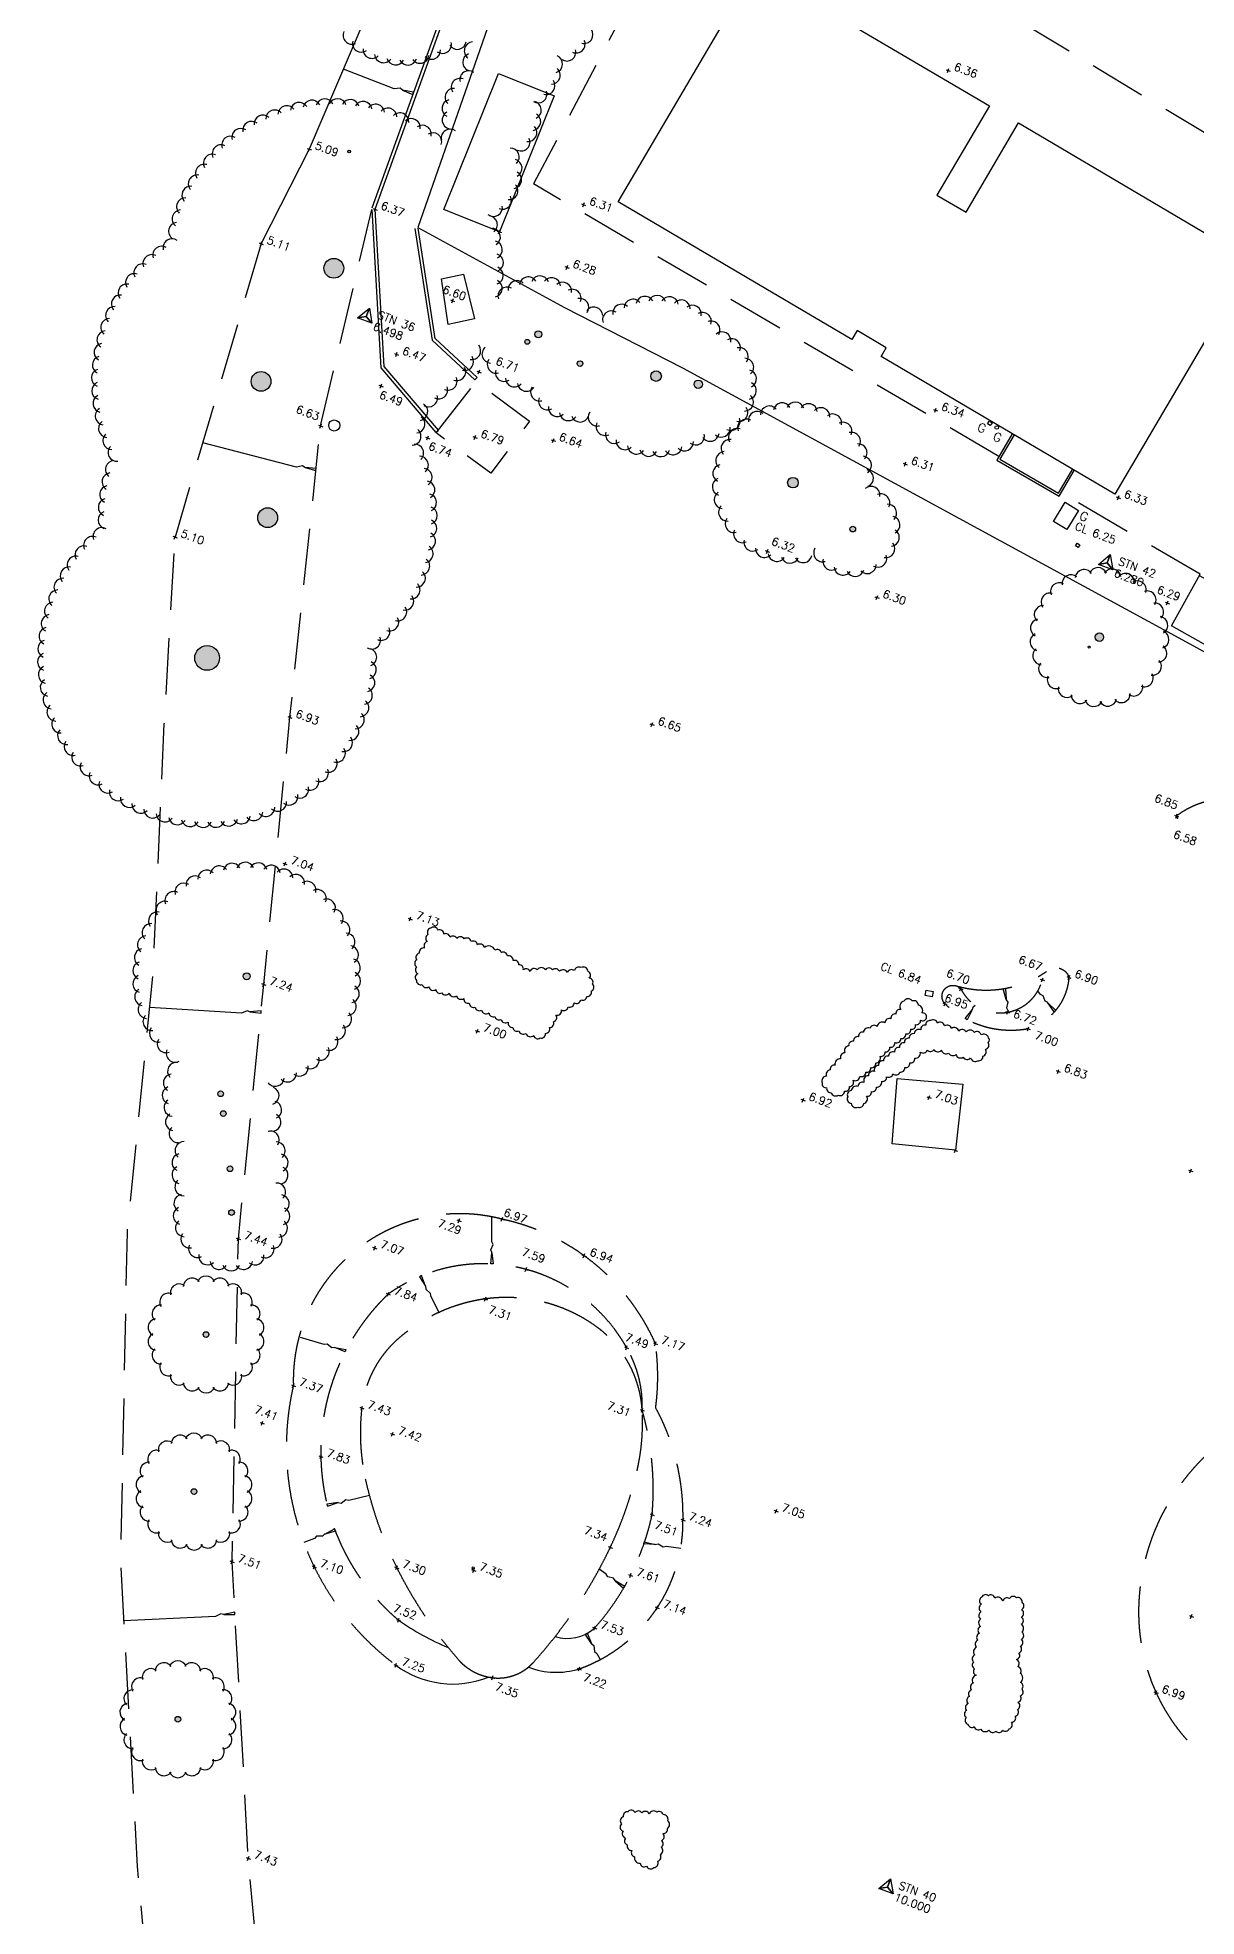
# Model space of a CAD drawing. Header units: millimetres. Extents: x 521005098 to 522149999836, y 174611071 to 175300000107.
# Drawn here: x 521101051 to 521153190, y 174838614 to 174923149 of the extents above; entities that cross this region are included whole.
import ezdxf
from ezdxf.enums import TextEntityAlignment as Align

# ---------------------------------------------------------------- set-up
doc = ezdxf.new("R2010")
doc.units = ezdxf.units.MM
doc.header["$LTSCALE"] = 200
doc.linetypes.add('survey-A$0$DASHED', pattern=[19.05, 12.7, -6.35])
for name, color, linetype in [('0-35TEXT', 3, 'Continuous'), ('survey-A$0$BOUNDARY', 8, 'Continuous'), ('survey-A$0$BUILDING', 8, 'Continuous'), ('survey-A$0$CONTROL', 8, 'Continuous'), ('survey-A$0$DETAIL', 8, 'Continuous'), ('survey-A$0$LEVEL', 8, 'Continuous'), ('survey-A$0$ROAD', 8, 'Continuous'), ('survey-A$0$SERVICE', 8, 'Continuous'), ('survey-A$0$TEXT_SERVICE', 8, 'Continuous'), ('survey-A$0$VEGETATION', 8, 'Continuous')]:
    doc.layers.add(name, color=color, linetype=linetype)
doc.styles.add('survey-A$0$ROMANS', font='Romans.shx')

# ---------------------------------------------------------------- blocks, each defined once
blk = doc.blocks.new('survey-A')
at = {"layer": 'survey-A$0$VEGETATION', "linetype": 'Continuous'}
h = blk.add_hatch(color=256, dxfattribs=at)
edge = h.paths.add_edge_path()
edge.add_arc((521115073, 174918020), 63.7, -20.42304, 339.57696)
edge = h.paths.add_edge_path()
edge.add_arc((521111402, 174901547), 446, -20.42304, 339.57696)
edge = h.paths.add_edge_path()
edge.add_arc((521114381, 174912769), 446, -20.42304, 339.57696)
edge = h.paths.add_edge_path()
edge.add_arc((521111107, 174907680), 446, -20.42304, 339.57696)
edge = h.paths.add_edge_path()
edge.add_arc((521130778, 174907548), 191, -20.42304, 339.57696)
edge = h.paths.add_edge_path()
edge.add_arc((521128879, 174907918), 239, -20.42304, 339.57696)
edge = h.paths.add_edge_path()
edge.add_arc((521125457, 174908480), 127, -20.42304, 339.57696)
edge = h.paths.add_edge_path()
edge.add_arc((521123084, 174909461), 111, -20.42304, 339.57696)
edge = h.paths.add_edge_path()
edge.add_arc((521123579, 174909799), 159, -20.42304, 339.57696)
edge = h.paths.add_edge_path()
edge.add_arc((521135036, 174903123), 239, -20.42304, 339.57696)
edge = h.paths.add_edge_path()
edge.add_arc((521137730, 174901035), 127, -20.42304, 339.57696)
edge = h.paths.add_edge_path()
edge.add_arc((521108679, 174895237), 557, -20.42304, 339.57696)
edge = h.paths.add_edge_path()
edge.add_arc((521110458, 174880915), 159, -20.42304, 339.57696)
edge = h.paths.add_edge_path()
edge.add_arc((521109286, 174875629), 127, -20.42304, 339.57696)
edge = h.paths.add_edge_path()
edge.add_arc((521109407, 174874737), 127, -20.42304, 339.57696)
edge = h.paths.add_edge_path()
edge.add_arc((521109710, 174872254), 127, -20.42304, 339.57696)
h = blk.add_hatch(color=256, dxfattribs=at)
edge = h.paths.add_edge_path()
edge.add_arc((521148825, 174896172), 191, -20.42304, 339.57696)
edge = h.paths.add_edge_path()
edge.add_arc((521148366, 174895726), 47.7, -20.42304, 339.57696)
edge = h.paths.add_edge_path()
edge.add_arc((521161759, 174902389), 79.6, -20.42304, 339.57696)
h = blk.add_hatch(color=256, dxfattribs=at)
edge = h.paths.add_edge_path()
edge.add_arc((521107363, 174847486), 127, -20.42304, 339.57696)
edge = h.paths.add_edge_path()
edge.add_arc((521108090, 174857729), 127, -20.42304, 339.57696)
edge = h.paths.add_edge_path()
edge.add_arc((521108630, 174864796), 127, -20.42304, 339.57696)
edge = h.paths.add_edge_path()
edge.add_arc((521109777, 174870285), 127, -20.42304, 339.57696)
edge = h.paths.add_edge_path()
edge.add_arc((521109223, 174827815), 318, -20.42304, 339.57696)
edge = h.paths.add_edge_path()
edge.add_arc((521110888, 174822578), 191, -20.42304, 339.57696)
edge = h.paths.add_edge_path()
edge.add_arc((521110554, 174814086), 318, -20.42304, 339.57696)
edge = h.paths.add_edge_path()
edge.add_arc((521114087, 174812773), 95.5, -20.42304, 339.57696)
edge = h.paths.add_edge_path()
edge.add_arc((521119943, 174801193), 127, -20.42304, 339.57696)
edge = h.paths.add_edge_path()
edge.add_arc((521186786, 174843920), 796, -20.42304, 339.57696)
edge = h.paths.add_edge_path()
edge.add_arc((521185968, 174837206), 398, -20.42304, 339.57696)
edge = h.paths.add_edge_path()
edge.add_arc((521183925, 174834006), 159, -20.42304, 339.57696)
edge = h.paths.add_edge_path()
edge.add_arc((521187380, 174829847), 446, -20.42304, 339.57696)
edge = h.paths.add_edge_path()
edge.add_arc((521184012, 174816915), 477, -20.42304, 339.57696)
edge = h.paths.add_edge_path()
edge.add_arc((521177489, 174812700), 111, -20.42304, 339.57696)
edge = h.paths.add_edge_path()
edge.add_arc((521182544, 174812830), 477, -20.42304, 339.57696)
edge = h.paths.add_edge_path()
edge.add_arc((521181857, 174810037), 47.7, -20.42304, 339.57696)
edge = h.paths.add_edge_path()
edge.add_arc((521181488, 174809441), 47.7, -20.42304, 339.57696)
edge = h.paths.add_edge_path()
edge.add_arc((521181847, 174806581), 79.6, -20.42304, 339.57696)
edge = h.paths.add_edge_path()
edge.add_arc((521175029, 174799872), 102, -20.42304, 339.57696)
edge = h.paths.add_edge_path()
edge.add_arc((521178985, 174790893), 191, -20.42304, 339.57696)
edge = h.paths.add_edge_path()
edge.add_arc((521175278, 174790783), 95.5, -20.42304, 339.57696)
edge = h.paths.add_edge_path()
edge.add_arc((521173218, 174781206), 127, -20.42304, 339.57696)
at = {"layer": 'survey-A$0$BOUNDARY', "linetype": 'Continuous', "flags": 128}
blk.add_lwpolyline([(521124156, 174933472), (521124956, 174933755), (521121730, 174924848), (521118154, 174914605), (521124759, 174911007), (521130060, 174908288), (521152886, 174895868), (521160446, 174891701), (521175713, 174883706), (521185686, 174878410), (521201037, 174870253), (521195387, 174855904), (521185248, 174829239), (521181510, 174819440), (521179455, 174813011), (521176918, 174779064), (521175353, 174768777), (521174667, 174765727), (521173143, 174759690), (521166026, 174753420), (521158802, 174747876), (521150155, 174745379), (521149872, 174750371)], dxfattribs=at)
at = {"layer": 'survey-A$0$BUILDING', "linetype": 'Continuous', "flags": 128}
for points in [[(521137921, 174909966), (521137687, 174909567), (521127174, 174915754), (521133355, 174926267), (521143875, 174920073), (521141511, 174916057), (521142828, 174915291), (521145192, 174919307), (521155702, 174913107), (521149516, 174902599), (521139002, 174908796), (521139235, 174909193)], [(521121827, 174914406), (521119322, 174915415), (521121787, 174921537), (521124291, 174920529)]]:
    blk.add_lwpolyline(points, close=True, dxfattribs=at)
for points in [[(521144896, 174905322), (521144210, 174904140), (521147018, 174902509), (521147694, 174903673)], [(521144983, 174905272), (521144347, 174904176), (521146982, 174902646), (521147607, 174903723)], [(521153348, 174898934), (521156565, 174897130), (521155299, 174894874), (521152073, 174896683), (521153361, 174899000)]]:
    blk.add_lwpolyline(points, dxfattribs=at)
at = {"layer": 'survey-A$0$CONTROL', "linetype": 'Continuous', "flags": 128}
for points in [[(521115840, 174910602), (521115979, 174910977), (521116095, 174910293), (521115840, 174910602), (521115445, 174910535), (521115979, 174910977), (521115840, 174910602), (521116095, 174910293), (521115445, 174910535), (521115840, 174910602)], [(521149173, 174899509), (521149313, 174899884), (521149428, 174899201), (521149173, 174899509), (521148779, 174899442), (521149313, 174899884), (521149173, 174899509), (521149428, 174899201), (521148779, 174899442), (521149173, 174899509)], [(521139288, 174839933), (521139428, 174840308), (521139543, 174839625), (521139288, 174839933), (521138894, 174839867), (521139428, 174840308), (521139288, 174839933), (521139543, 174839625), (521138894, 174839867), (521139288, 174839933)]]:
    blk.add_lwpolyline(points, dxfattribs=at)
at = {"layer": 'survey-A$0$DETAIL', "linetype": 'Continuous', "flags": 128}
blk.add_lwpolyline([(521120688, 174935526), (521113276, 174918128), (521111112, 174913877)], dxfattribs=at)
at = {"layer": 'survey-A$0$DETAIL', "flags": 128}
for points in [[(521117475, 174920785), (521117468, 174920788), (521117365, 174920872), (521117100, 174920848), (521114808, 174921723)], [(521113084, 174903805), (521113076, 174903807), (521112964, 174903878), (521112704, 174903825), (521108481, 174904911)], [(521110606, 174879307), (521110598, 174879307), (521110475, 174879356), (521110229, 174879255), (521106107, 174879515)], [(521143106, 174879404), (521143110, 174879411), (521143138, 174879541), (521143238, 174879609)], [(521144627, 174879868), (521144628, 174879860), (521144698, 174879747), (521144638, 174879488), (521144708, 174879375), (521144719, 174879301)], [(521146507, 174879721), (521146502, 174879727), (521146384, 174879788), (521146299, 174880039), (521146181, 174880100), (521146051, 174880252)], [(521142252, 174873118), (521142440, 174873048)], [(521142311, 174872989), (521142381, 174873176)], [(521121495, 174868473), (521121495, 174868481), (521121445, 174868604), (521121545, 174868850), (521121495, 174868973), (521121493, 174870090)], [(521118503, 174866976), (521118507, 174866969), (521118519, 174866837), (521118720, 174866663), (521118732, 174866531), (521119122, 174865770)], [(521114429, 174864211), (521114421, 174864213), (521114289, 174864200), (521114081, 174864365), (521113949, 174864351), (521112877, 174864666)], [(521114568, 174857234), (521114576, 174857236), (521114707, 174857215), (521114924, 174857369), (521115055, 174857348), (521115990, 174857567)], [(521113968, 174855812), (521113960, 174855809), (521113865, 174855717), (521113600, 174855718), (521113504, 174855625), (521113028, 174855433)], [(521128834, 174855352), (521128842, 174855351), (521128971, 174855383), (521129199, 174855248), (521129328, 174855280), (521129988, 174855184)], [(521127040, 174853718), (521127034, 174853722), (521126963, 174853835), (521126705, 174853898), (521126635, 174854011), (521126314, 174854243)], [(521109429, 174852196), (521109421, 174852195), (521109293, 174852231), (521109060, 174852103), (521104934, 174851908)], [(521125973, 174850891), (521125977, 174850884), (521126080, 174850799), (521126108, 174850535), (521126211, 174850451), (521126363, 174850167)]]:
    blk.add_lwpolyline(points, dxfattribs=at)
for points in [[(521117475, 174920785), (521117939, 174920592), (521117968, 174920687)], [(521113084, 174903805), (521113566, 174903665), (521113585, 174903763)], [(521144627, 174879868), (521144497, 174880354), (521144596, 174880370)], [(521146507, 174879721), (521146871, 174879374), (521146795, 174879309)], [(521110606, 174879307), (521111106, 174879259), (521111106, 174879359)], [(521143106, 174879404), (521142868, 174878962), (521142785, 174879017)], [(521121495, 174868473), (521121546, 174867973), (521121446, 174867973)], [(521118503, 174866976), (521118320, 174867444), (521118231, 174867398)], [(521114429, 174864211), (521114922, 174864118), (521114894, 174864022)], [(521114568, 174857234), (521114070, 174857169), (521114093, 174857071)], [(521113968, 174855812), (521114413, 174856046), (521114450, 174855953)], [(521128834, 174855352), (521128332, 174855375), (521128346, 174855474)], [(521127040, 174853718), (521127416, 174853384), (521127474, 174853465)], [(521109429, 174852196), (521109931, 174852205), (521109920, 174852304)], [(521125973, 174850891), (521125692, 174851307), (521125780, 174851355)]]:
    blk.add_lwpolyline(points, close=True, dxfattribs=at)
at = {"layer": 'survey-A$0$DETAIL', "linetype": 'survey-A$0$DASHED', "flags": 128}
for points in [[(521113786, 174905676), (521116088, 174915417)], [(521111112, 174913877), (521107237, 174900674)], [(521118989, 174905358), (521120783, 174907676), (521123185, 174905884), (521121440, 174903549), (521118989, 174905358)], [(521142117, 174771084), (521136988, 174774877), (521128833, 174785221), (521124596, 174791249), (521121075, 174799541), (521117031, 174808638), (521112390, 174817455), (521111652, 174829089), (521110535, 174841229), (521109801, 174854572), (521110086, 174869102), (521111224, 174880550), (521112404, 174892565), (521113786, 174905676)], [(521147084, 174758324), (521133476, 174771256), (521124822, 174782233), (521120201, 174788807), (521116489, 174797549), (521112530, 174806456), (521107468, 174816072), (521106666, 174828701), (521105547, 174840863), (521104798, 174854483), (521105090, 174869399), (521106248, 174881041), (521106753, 174892273), (521107237, 174900674)]]:
    blk.add_lwpolyline(points, dxfattribs=at)
at = {"layer": 'survey-A$0$DETAIL', "linetype": 'Continuous', "flags": 128}
for points in [[(521120707, 174910493), (521119521, 174910245), (521119218, 174912290), (521120221, 174912506)], [(521139504, 174873376), (521139727, 174876317), (521142680, 174876065), (521142346, 174873083)]]:
    blk.add_lwpolyline(points, close=True, dxfattribs=at)
at = {"layer": 'survey-A$0$DETAIL', "linetype": 'survey-A$0$DASHED', "flags": 128}
blk.add_lwpolyline([(521157216, 174885432, 0.803197), (521158388, 174885169, 0.612707), (521152291, 174888126, 0.350845), (521153297, 174887457)], format="xyb", dxfattribs=at)
for points in [[(521145621, 174878547, -0.242627), (521141870, 174879682, -0.977854), (521142586, 174880360, 0.697911), (521146254, 174880754, -0.807252), (521147453, 174880867, -0.307002)], [(521151373, 174848686, 0.107308), (521153500, 174845828, 0.129343), (521156162, 174844509, 0.160206), (521160164, 174844971, 0.154748), (521163239, 174847777, 0.065373), (521164547, 174850927, 0.06232), (521165040, 174854469, 0.057316), (521164696, 174857883, 0.089602), (521163849, 174859919, 0.180774), (521161962, 174861326, 0.106825), (521158071, 174861599, 0.125807), (521154531, 174860132, 0.110884), (521151718, 174856836, 0.111291), (521150596, 174852686, 0.117601)]]:
    blk.add_lwpolyline(points, format="xyb", close=True, dxfattribs=at)
at = {"layer": 'survey-A$0$DETAIL', "linetype": 'survey-A$0$DASHED'}
blk.add_lwpolyline([(521126819, 174855222, -0.072803), (521123357, 174850043, -0.243535), (521121520, 174849355, -0.18597), (521119980, 174850171, -0.063137), (521117209, 174854309, -0.062121), (521115796, 174858309, -0.083129), (521115638, 174861485, -0.184731), (521117261, 174864592, -0.147804), (521121195, 174866398, -0.190758), (521126145, 174865186, -0.227279), (521128252, 174861391, -0.072156), (521128022, 174858666, -0.053965)], format="xyb", close=True, dxfattribs=at)
at = {"layer": 'survey-A$0$DETAIL', "linetype": 'Continuous'}
for centre, radius in [((521114399, 174905697), 250), ((521120647, 174854294), 50)]:
    blk.add_circle(centre, radius, dxfattribs=at)
at = {"layer": 'survey-A$0$DETAIL', "linetype": 'survey-A$0$DASHED'}
for centre, radius, start, end in [((521143728, 174885115), 4823, 253.75434, 304.19975), ((521120049, 174862739), 7492, 75.32491, 181.84176), ((521119896, 174860403), 9800, 23.98877, 77.91771), ((521121107, 174860592), 7389, 29.29824, 125.41809), ((521123684, 174859489), 9890, 133.91134, 229.72356), ((521123098, 174861602), 5159, 357.6519, 30.3349), ((521118273, 174862907), 10680, 352.43865, 7.96692), ((521124491, 174859738), 12245, 166.97567, 233.29409), ((521115729, 174857827), 13021, 355.00717, 15.88437), ((521119880, 174856642), 10211, 358.94723, 28.42106), ((521117719, 174859050), 11231, 318.36586, 347.88879), ((521123056, 174856374), 7033, 289.64113, 0.65172)]:
    blk.add_arc(centre, radius, start, end, dxfattribs=at)
at = {"layer": 'survey-A$0$DETAIL', "linetype": 'Continuous'}
for centre, radius, start, end in [((521124098, 174861643), 11850, 234.93538, 247.30941), ((521124875, 174852996), 1874, 253.15797, 311.33106), ((521119736, 174853358), 4288, 233.27626, 292.00292), ((521124394, 174853099), 3502, 248.93347, 287.03202)]:
    blk.add_arc(centre, radius, start, end, dxfattribs=at)
at = {"layer": 'survey-A$0$LEVEL', "flags": 128}
for points in [[(521141929, 174921705), (521142116, 174921636)], [(521141987, 174921577), (521142057, 174921764)], [(521113183, 174918163), (521113370, 174918093)], [(521113242, 174918034), (521113311, 174918222)], [(521116144, 174915460), (521116331, 174915390)], [(521116203, 174915332), (521116272, 174915519)], [(521125522, 174915669), (521125709, 174915600)], [(521125581, 174915541), (521125651, 174915728)], [(521121733, 174914441), (521121921, 174914372)], [(521121792, 174914313), (521121862, 174914500)], [(521111018, 174913912), (521111206, 174913843)], [(521111077, 174913784), (521111147, 174913971)], [(521124774, 174912843), (521124962, 174912773)], [(521124833, 174912715), (521124903, 174912902)], [(521119629, 174911345), (521119816, 174911276)], [(521119687, 174911217), (521119757, 174911404)], [(521117108, 174908930), (521117295, 174908860)], [(521117167, 174908801), (521117236, 174908989)], [(521120879, 174908013), (521120949, 174908200)], [(521116412, 174907508), (521116599, 174907438)], [(521116470, 174907379), (521116540, 174907567)], [(521120820, 174908142), (521121008, 174908072)], [(521141417, 174906293), (521141487, 174906480)], [(521113693, 174905711), (521113880, 174905641)], [(521113751, 174905582), (521113821, 174905769)], [(521141358, 174906421), (521141546, 174906351)], [(521118505, 174905172), (521118693, 174905102)], [(521118564, 174905044), (521118634, 174905231)], [(521120636, 174905201), (521120823, 174905131)], [(521120694, 174905072), (521120764, 174905260)], [(521124161, 174905057), (521124348, 174904988)], [(521124220, 174904929), (521124289, 174905116)], [(521139995, 174903996), (521140182, 174903926)], [(521140054, 174903867), (521140123, 174904055)], [(521149580, 174902485), (521149767, 174902415)], [(521149638, 174902357), (521149708, 174902544)], [(521107143, 174900709), (521107331, 174900639)], [(521107202, 174900581), (521107272, 174900768)], [(521133793, 174900070), (521133981, 174900000)], [(521133852, 174899941), (521133922, 174900129)], [(521138780, 174897866), (521138850, 174898053)], [(521138721, 174897994), (521138909, 174897924)], [(521151785, 174897749), (521151972, 174897679)], [(521151844, 174897620), (521151914, 174897807)], [(521112310, 174892599), (521112497, 174892530)], [(521112369, 174892471), (521112439, 174892658)], [(521128605, 174892275), (521128793, 174892205)], [(521128664, 174892146), (521128734, 174892334)], [(521152198, 174888161), (521152385, 174888092)], [(521152256, 174888033), (521152326, 174888220)], [(521112085, 174886008), (521112272, 174885938)], [(521112144, 174885879), (521112214, 174886067)], [(521117721, 174883530), (521117909, 174883461)], [(521117780, 174883402), (521117850, 174883589)], [(521111130, 174880585), (521111318, 174880515)], [(521111189, 174880456), (521111259, 174880643)], [(521142492, 174880395), (521142680, 174880325)], [(521142551, 174880266), (521142621, 174880454)], [(521146160, 174880789), (521146347, 174880719)], [(521146219, 174880660), (521146289, 174880847)], [(521147359, 174880902), (521147546, 174880832)], [(521147418, 174880773), (521147488, 174880961)], [(521141777, 174879717), (521141964, 174879647)], [(521141836, 174879588), (521141905, 174879776)], [(521144600, 174879331), (521144787, 174879262)], [(521144659, 174879203), (521144729, 174879390)], [(521145527, 174878582), (521145715, 174878513)], [(521145586, 174878454), (521145656, 174878641)], [(521120740, 174878478), (521120927, 174878408)], [(521120799, 174878350), (521120868, 174878537)], [(521146877, 174876668), (521147064, 174876599)], [(521146936, 174876540), (521147005, 174876727)], [(521135393, 174875378), (521135581, 174875308)], [(521135452, 174875250), (521135522, 174875437)], [(521141062, 174875493), (521141249, 174875423)], [(521141121, 174875364), (521141191, 174875552)], [(521152834, 174872196), (521153021, 174872127)], [(521152892, 174872068), (521152962, 174872255)], [(521119920, 174869950), (521120107, 174869880)], [(521119979, 174869822), (521120049, 174870009)], [(521121853, 174870021), (521122041, 174869951)], [(521121912, 174869892), (521121982, 174870080)], [(521109992, 174869137), (521110179, 174869067)], [(521110051, 174869008), (521110120, 174869195)], [(521116125, 174868725), (521116312, 174868655)], [(521116184, 174868596), (521116253, 174868784)], [(521125603, 174868251), (521125672, 174868439)], [(521122935, 174867762), (521123122, 174867692)], [(521122994, 174867633), (521123063, 174867820)], [(521125544, 174868380), (521125731, 174868310)], [(521116731, 174866649), (521116919, 174866579)], [(521116790, 174866520), (521116860, 174866707)], [(521121101, 174866433), (521121288, 174866363)], [(521121160, 174866304), (521121229, 174866491)], [(521127457, 174864243), (521127644, 174864173)], [(521127515, 174864114), (521127585, 174864302)], [(521128756, 174864422), (521128943, 174864352)], [(521128815, 174864294), (521128884, 174864481)], [(521112468, 174862533), (521112655, 174862463)], [(521112526, 174862404), (521112596, 174862592)], [(521111062, 174860841), (521111250, 174860772)], [(521111121, 174860713), (521111191, 174860900)], [(521115544, 174861520), (521115732, 174861450)], [(521115603, 174861392), (521115673, 174861579)], [(521128159, 174861426), (521128346, 174861356)], [(521128217, 174861297), (521128287, 174861485)], [(521116923, 174860348), (521117111, 174860279)], [(521116982, 174860220), (521117052, 174860407)], [(521113702, 174859341), (521113890, 174859271)], [(521113761, 174859213), (521113831, 174859400)], [(521128606, 174856729), (521128794, 174856659)], [(521128665, 174856600), (521128735, 174856788)], [(521134179, 174856886), (521134367, 174856816)], [(521134238, 174856757), (521134308, 174856944)], [(521129995, 174856489), (521130182, 174856419)], [(521130054, 174856361), (521130124, 174856548)], [(521126726, 174855257), (521126913, 174855188)], [(521126785, 174855129), (521126854, 174855316)], [(521109707, 174854607), (521109895, 174854537)], [(521109766, 174854478), (521109836, 174854666)], [(521113403, 174854384), (521113590, 174854314)], [(521113461, 174854255), (521113531, 174854443)], [(521117116, 174854344), (521117303, 174854275)], [(521117175, 174854216), (521117244, 174854403)], [(521120579, 174854222), (521120766, 174854152)], [(521120638, 174854093), (521120707, 174854281)], [(521127636, 174853994), (521127823, 174853924)], [(521127695, 174853865), (521127765, 174854053)], [(521128837, 174852542), (521129024, 174852472)], [(521128896, 174852413), (521128965, 174852601)], [(521117197, 174851979), (521117384, 174851909)], [(521117256, 174851850), (521117325, 174852037)], [(521126019, 174851624), (521126207, 174851554)], [(521126078, 174851495), (521126148, 174851683)], [(521152871, 174852150), (521153058, 174852080)], [(521152929, 174852021), (521152999, 174852208)], [(521117079, 174849956), (521117266, 174849887)], [(521117137, 174849828), (521117207, 174850015)], [(521125385, 174849657), (521125455, 174849844)], [(521121426, 174849390), (521121613, 174849320)], [(521121485, 174849261), (521121555, 174849449)], [(521125326, 174849785), (521125514, 174849715)], [(521151279, 174848721), (521151467, 174848652)], [(521151338, 174848593), (521151408, 174848780)], [(521110441, 174841264), (521110628, 174841194)], [(521110500, 174841135), (521110569, 174841323)]]:
    blk.add_lwpolyline(points, dxfattribs=at)
at = {"layer": 'survey-A$0$ROAD', "linetype": 'survey-A$0$DASHED', "flags": 128}
for points in [[(521203296, 174889710), (521193339, 174895677), (521183550, 174901416), (521173868, 174907153), (521163443, 174913237), (521153906, 174918647), (521143707, 174924793), (521133707, 174930598), (521125641, 174935267)], [(521124956, 174933755), (521126671, 174932375), (521130117, 174929399), (521123367, 174916563)], [(521144304, 174904303), (521123367, 174916563)], [(521153361, 174899000), (521147107, 174902662)]]:
    blk.add_lwpolyline(points, dxfattribs=at)
at = {"layer": 'survey-A$0$ROAD', "linetype": 'Continuous', "flags": 128}
for points in [[(521116237, 174915425), (521122702, 174933370), (521122561, 174933423), (521116096, 174915476)], [(521116088, 174915417), (521116492, 174908296), (521118971, 174905381), (521119086, 174905478), (521116639, 174908355), (521116237, 174915425)], [(521118019, 174914558), (521118803, 174909530), (521120729, 174907750), (521120831, 174907860), (521118943, 174909605), (521118167, 174914581)]]:
    blk.add_lwpolyline(points, dxfattribs=at)
at = {"layer": 'survey-A$0$SERVICE', "linetype": 'Continuous', "flags": 128}
for points in [[(521143865, 174905896), (521143994, 174905819), (521143916, 174905690), (521143788, 174905768)], [(521146764, 174901383), (521147281, 174902239), (521147880, 174901878), (521147364, 174901021)], [(521147821, 174900408), (521147949, 174900331), (521147872, 174900202), (521147743, 174900280)], [(521141303, 174879983), (521140988, 174880042), (521141035, 174880288), (521141349, 174880228)]]:
    blk.add_lwpolyline(points, close=True, dxfattribs=at)
at = {"layer": 'survey-A$0$SERVICE', "linetype": 'Continuous'}
blk.add_circle((521144206, 174905607), 80, dxfattribs=at)
at = {"layer": 'survey-A$0$VEGETATION', "linetype": 'Continuous', "flags": 128}
for points in [[(521121159, 174882211, 0.520567), (521120840, 174882330, 0.520567), (521120565, 174882482, 0.520567), (521120246, 174882601, 0.520567), (521119917, 174882607, 0.520567), (521119611, 174882672, 0.520567), (521119331, 174882809, 0.520567), (521119067, 174882990, 0.520567), (521118777, 174883098, 0.520567), (521118614, 174882795, 0.520567), (521118579, 174882477, 0.520567), (521118471, 174882187, 0.520567), (521118217, 174881951, 0.520567), (521118109, 174881660, 0.520567), (521118103, 174881332, 0.520567), (521118156, 174881031, 0.520567), (521118092, 174880725, 0.520567), (521118355, 174880544, 0.520567), (521118646, 174880436, 0.520567), (521118965, 174880317, 0.520567), (521119240, 174880165, 0.520567), (521119568, 174880158, 0.520567), (521119902, 174880034, 0.520567), (521120222, 174879915, 0.520567), (521120474, 174879705, 0.520567), (521120738, 174879524, 0.520567), (521121018, 174879387, 0.520567), (521121352, 174879263, 0.520567), (521121626, 174879111, 0.520567), (521121906, 174878974, 0.520567), (521122226, 174878855, 0.520567), (521122433, 174878612, 0.520567), (521122707, 174878460, 0.520567), (521123027, 174878341, 0.520567), (521123372, 174878246, 0.520567), (521123663, 174878138, 0.520567), (521123905, 174878345, 0.520567), (521124086, 174878608, 0.520567), (521124267, 174878872, 0.520567), (521124375, 174879162, 0.520567), (521124628, 174879398, 0.520567), (521124927, 174879535, 0.520567), (521125194, 174879717, 0.520567), (521125493, 174879853, 0.520567), (521125763, 174880001, 0.520567), (521125972, 174880253, 0.520567), (521126022, 174880565, 0.520567), (521125875, 174880835, 0.520567), (521125821, 174881136, 0.520567), (521125503, 174881304, 0.520567), (521125204, 174881168, 0.520567), (521124893, 174881085, 0.520567), (521124531, 174881137, 0.520567), (521124225, 174881202, 0.520567), (521123896, 174881208, 0.520567), (521123533, 174881211, 0.520567), (521123207, 174881134, 0.520567), (521122900, 174881199, 0.520567), (521122707, 174881436, 0.520567), (521122444, 174881617, 0.520567), (521122191, 174881827, 0.520567), (521121917, 174881979, 0.520567), (521121626, 174882087, 0.520567), (521121159, 174882211)], [(521141047, 174879046, 0.520567), (521140841, 174879267, 0.520567), (521140682, 174879615, 0.520567), (521140406, 174879804, 0.520567), (521140029, 174879800, 0.520567), (521139887, 174879420, 0.520567), (521139666, 174879214, 0.520567), (521139445, 174879007, 0.520567), (521139173, 174878820, 0.520567), (521138825, 174878661, 0.520567), (521138505, 174878578, 0.520567), (521138208, 174878400, 0.520567), (521137987, 174878194, 0.520567), (521137765, 174877988, 0.520567), (521137544, 174877781, 0.520567), (521137371, 174877471, 0.520567), (521137182, 174877195, 0.520567), (521136932, 174876913, 0.520567), (521136711, 174876706, 0.520567), (521136547, 174876421, 0.520567), (521136348, 174876120, 0.520567), (521136555, 174875899, 0.520567), (521136761, 174875678, 0.520567), (521137065, 174875564, 0.520567), (521137363, 174875742, 0.520567), (521137584, 174875948, 0.520567), (521137748, 174876234, 0.520567), (521138045, 174876412, 0.520567), (521138317, 174876599, 0.520567), (521138538, 174876805, 0.520567), (521138759, 174877012, 0.520567), (521138958, 174877313, 0.520567), (521139179, 174877519, 0.520567), (521139400, 174877725, 0.520567), (521139622, 174877931, 0.520567), (521139894, 174878119, 0.520567), (521140115, 174878325, 0.520567), (521140336, 174878531, 0.520567), (521140557, 174878738, 0.520567), (521140778, 174878944, 0.520567), (521141047, 174879046)], [(521143834, 174878152, 0.520567), (521143504, 174878275, 0.520567), (521143200, 174878389, 0.520567), (521142832, 174878410, 0.520567), (521142499, 174878447, 0.520567), (521142170, 174878570, 0.520567), (521141865, 174878683, 0.520567), (521141536, 174878806, 0.520567), (521141231, 174878919, 0.520567), (521141010, 174878713, 0.520567), (521140789, 174878507, 0.520567), (521140492, 174878329, 0.520567), (521140270, 174878123, 0.520567), (521140049, 174877917, 0.520567), (521139828, 174877710, 0.520567), (521139607, 174877504, 0.520567), (521139335, 174877317, 0.520567), (521139114, 174877110, 0.520567), (521138893, 174876904, 0.520567), (521138703, 174876628, 0.520567), (521138431, 174876441, 0.520567), (521138233, 174876140, 0.520567), (521137961, 174875952, 0.520567), (521137663, 174875775, 0.520567), (521137499, 174875489, 0.520567), (521137652, 174875201, 0.520567), (521137963, 174875028, 0.520567), (521138225, 174875190, 0.520567), (521138348, 174875520, 0.520567), (521138569, 174875726, 0.520567), (521138791, 174875932, 0.520567), (521139031, 174876189, 0.520567), (521139252, 174876395, 0.520567), (521139530, 174876522, 0.520567), (521139850, 174876605, 0.520567), (521140071, 174876812, 0.520567), (521140292, 174877018, 0.520567), (521140513, 174877224, 0.520567), (521140763, 174877506, 0.520567), (521141083, 174877589, 0.520567), (521141383, 174877622, 0.520567), (521141716, 174877584, 0.520567), (521142046, 174877462, 0.520567), (521142369, 174877399, 0.520567), (521142699, 174877276, 0.520567), (521143031, 174877239, 0.520567), (521143361, 174877116, 0.520567), (521143582, 174877323, 0.520567), (521143696, 174877627, 0.520567), (521143818, 174877956, 0.520567), (521143834, 174878152)], [(521143535, 174852977, 0.520567), (521143504, 174852654, 0.520567), (521143493, 174852324, 0.520567), (521143481, 174851994, 0.520567), (521143470, 174851664, 0.520567), (521143419, 174851349, 0.520567), (521143349, 174851040, 0.520567), (521143299, 174850725, 0.520567), (521143214, 174850378, 0.520567), (521143164, 174850062, 0.520567), (521143206, 174849757, 0.520567), (521143275, 174849464, 0.520567), (521143144, 174849112, 0.520567), (521143074, 174848804, 0.520567), (521142964, 174848510, 0.520567), (521142914, 174848195, 0.520567), (521142844, 174847886, 0.520567), (521142832, 174847557, 0.520567), (521142902, 174847263, 0.520567), (521143195, 174847154, 0.520567), (521143489, 174847045, 0.520567), (521143851, 174846999, 0.520567), (521144167, 174846948, 0.520567), (521144472, 174846991, 0.520567), (521144765, 174847060, 0.520567), (521144875, 174847353, 0.520567), (521145043, 174847625, 0.520567), (521145152, 174847918, 0.520567), (521145163, 174848248, 0.520567), (521145273, 174848542, 0.520567), (521145343, 174848850, 0.520567), (521145274, 174849143, 0.520567), (521145268, 174849546, 0.520567), (521145159, 174849854, 0.520567), (521145097, 174850167, 0.520567), (521145207, 174850460, 0.520567), (521145277, 174850768, 0.520567), (521145327, 174851084, 0.520567), (521145339, 174851414, 0.520567), (521145311, 174851758, 0.520567), (521145322, 174852088, 0.520567), (521145334, 174852418, 0.520567), (521145345, 174852748, 0.520567), (521145088, 174852955, 0.520567), (521144782, 174852913, 0.520567), (521144475, 174852805, 0.520567), (521144122, 174852936, 0.520567), (521143828, 174853046, 0.520567), (521143535, 174852977)], [(521129202, 174843194, 0.520567), (521128906, 174843305, 0.520567), (521128572, 174843230, 0.520567), (521128237, 174843278, 0.520567), (521127933, 174843284, 0.520567), (521127612, 174843327, 0.520567), (521127404, 174843098, 0.520567), (521127316, 174842779, 0.520567), (521127391, 174842445, 0.520567), (521127507, 174842141, 0.520567), (521127579, 174841839, 0.520567), (521127788, 174841577, 0.520567), (521127914, 174841300, 0.520567), (521128159, 174841010, 0.520567), (521128445, 174840873, 0.520567), (521128774, 174840812, 0.520567), (521128957, 174841096, 0.520567), (521129067, 174841392, 0.520567), (521129115, 174841726, 0.520567), (521129121, 174842030, 0.520567), (521129191, 174842341, 0.520567), (521129385, 174842575, 0.520567), (521129406, 174842919, 0.520567), (521129202, 174843194)]]:
    blk.add_lwpolyline(points, format="xyb", close=True, dxfattribs=at)
at = {"layer": 'survey-A$0$VEGETATION', "linetype": 'Continuous'}
for centre, radius in [((521115073, 174918020), 63.7), ((521114381, 174912769), 446), ((521123579, 174909799), 159), ((521123084, 174909461), 111), ((521125457, 174908480), 127), ((521128879, 174907918), 239), ((521111107, 174907680), 446), ((521130778, 174907548), 191), ((521135036, 174903123), 239), ((521111402, 174901547), 446), ((521137730, 174901035), 127), ((521148825, 174896172), 191), ((521108679, 174895237), 557), ((521148366, 174895726), 47.7), ((521110458, 174880915), 159), ((521109286, 174875629), 127), ((521109407, 174874737), 127), ((521109710, 174872254), 127), ((521109777, 174870285), 127), ((521108630, 174864796), 127), ((521108090, 174857729), 127), ((521107363, 174847486), 127)]:
    blk.add_circle(centre, radius, dxfattribs=at)
for centre, start, end in [((521115196, 174923249), 155.26532, 294.53705), ((521125639, 174923282), 255.68644, 34.95817), ((521115619, 174922891), 165.09562, 304.36735), ((521116097, 174922612), 174.92591, 314.19764), ((521118784, 174922571), 224.07739, 3.34912), ((521119270, 174922837), 233.90769, 13.17942), ((521119938, 174923017), 211.18406, 350.45579), ((521120650, 174922555), 94.77199, 234.04372), ((521124866, 174922495), 236.02585, 15.29758), ((521125286, 174922855), 245.85614, 25.12788), ((521116615, 174922418), 184.75621, 324.02794), ((521117159, 174922315), 194.58651, 333.85823), ((521117713, 174922307), 204.4168, 343.68853), ((521118260, 174922393), 214.2471, 353.51883), ((521120582, 174922037), 111.03875, 250.31048), ((521124170, 174921451), 271.10926, 50.381), ((521124270, 174921963), 287.37602, 66.64775), ((521119785, 174920466), 86.84131, 226.11304), ((521120059, 174920910), 70.57456, 209.84628), ((521120447, 174921260), 54.3078, 193.57953), ((521123929, 174920987), 254.84251, 34.11424), ((521112263, 174919683), 37.39609, 176.66782), ((521112823, 174919830), 32.80862, 172.08035), ((521113392, 174919932), 28.22115, 167.49288), ((521113969, 174919988), 23.63368, 162.90541), ((521114547, 174919998), 19.04621, 158.31794), ((521115125, 174919961), 14.45873, 153.73047), ((521115698, 174919879), 9.87126, 149.14299), ((521116262, 174919751), 5.28379, 144.55552), ((521119647, 174919962), 103.10807, 242.3798), ((521123569, 174920609), 238.57575, 17.84748), ((521123316, 174919888), 295.3067, 74.57843), ((521110679, 174918980), 51.1585, 190.43023), ((521111188, 174919257), 46.57103, 185.84276), ((521111717, 174919491), 41.98356, 181.25529), ((521116814, 174919578), 0.69632, 139.96805), ((521117351, 174919362), 356.10885, 135.38058), ((521117869, 174919103), 351.52138, 130.79311), ((521118364, 174918804), 346.93391, 126.20564), ((521119655, 174919440), 119.37483, 258.64656), ((521123287, 174919367), 279.03994, 58.31167), ((521109308, 174917922), 64.92092, 204.19265), ((521109736, 174918311), 60.33345, 199.60518), ((521110194, 174918664), 55.74598, 195.0177), ((521118834, 174918466), 342.34644, 121.61817), ((521119614, 174918629), 53.17554, 192.44727), ((521122808, 174918451), 246.50642, 25.77816), ((521123113, 174918874), 262.77318, 42.04491), ((521108912, 174917499), 69.50839, 208.78012), ((521122321, 174917780), 312.70571, 91.97744), ((521122449, 174917273), 296.43895, 75.71068), ((521108228, 174916567), 78.68333, 217.95506), ((521108551, 174917047), 74.09586, 213.36759), ((521122430, 174916751), 280.1722, 59.44393), ((521107701, 174915537), 87.85827, 227.13), ((521107944, 174916062), 83.2708, 222.54253), ((521121970, 174915826), 247.63868, 26.91041), ((521122266, 174916256), 263.90544, 43.17717), ((521107501, 174914994), 92.44575, 231.71747), ((521121565, 174915496), 231.37192, 10.64365), ((521121339, 174914735), 306.14152, 85.41325), ((521107098, 174913698), 54.03502, 193.30675), ((521107345, 174914437), 97.03321, 236.30495), ((521121474, 174914173), 301.55405, 80.82578), ((521106190, 174912982), 63.20997, 202.4817), ((521106630, 174913358), 58.6225, 197.89423), ((521121563, 174913601), 296.96658, 76.23831), ((521121607, 174913024), 292.37911, 71.65084), ((521105407, 174912130), 72.38491, 211.65664), ((521105782, 174912571), 67.79744, 207.06917), ((521121604, 174912445), 287.79164, 67.06337), ((521123124, 174911982), 32.13282, 171.40455), ((521123656, 174912028), 18.37041, 157.64214), ((521104771, 174911164), 81.55985, 220.83158), ((521105070, 174911660), 76.97238, 216.24411), ((521121555, 174911868), 283.20417, 62.4759), ((521122166, 174911525), 59.65765, 198.92938), ((521122618, 174911812), 45.89523, 185.16696), ((521124185, 174911946), 4.60799, 143.87972), ((521124678, 174911740), 350.84558, 130.11731), ((521125108, 174911423), 337.08317, 116.3549), ((521128929, 174911148), 19.4685, 158.74023), ((521104513, 174910646), 86.14732, 225.41905), ((521125450, 174911012), 323.32075, 102.59248), ((521126078, 174910622), 4.18865, 143.46038), ((521126871, 174910449), 58.78968, 198.06141), ((521127332, 174910754), 48.95939, 188.23112), ((521127839, 174910977), 39.12909, 178.40082), ((521128377, 174911109), 29.2988, 168.57053), ((521129480, 174911092), 9.63821, 148.90994), ((521130013, 174910943), 359.80791, 139.07964), ((521130513, 174910705), 349.97762, 129.24935), ((521130964, 174910385), 340.14732, 119.41905), ((521104124, 174909557), 95.32227, 234.59399), ((521104296, 174910109), 90.73479, 230.00652), ((521131355, 174909992), 330.31703, 109.58876), ((521131842, 174909508), 351.87136, 131.14309), ((521103996, 174908992), 99.90974, 239.18147), ((521120585, 174909057), 259.46761, 38.73934), ((521121446, 174908905), 129.12695, 268.39868), ((521132278, 174909199), 338.10895, 117.38068), ((521132628, 174908795), 324.34654, 103.61827), ((521103878, 174907842), 109.08468, 248.35641), ((521103914, 174908419), 104.4972, 243.76894), ((521119914, 174908115), 250.29267, 29.56439), ((521120268, 174908572), 254.88014, 34.15187), ((521121683, 174908445), 146.32997, 285.6017), ((521122047, 174908076), 163.53298, 302.80471), ((521132871, 174908319), 310.58413, 89.85586), ((521132994, 174907799), 296.82171, 76.09344), ((521103888, 174907263), 113.67215, 252.94388), ((521119101, 174907292), 241.11772, 20.38945), ((521119524, 174907687), 245.70519, 24.97692), ((521122503, 174907831), 180.736, 320.00773), ((521123041, 174907634), 186.4012, 325.67293), ((521123633, 174907196), 145.5333, 284.80503), ((521132990, 174907264), 283.0593, 62.33103), ((521103945, 174906687), 118.25962, 257.53135), ((521118208, 174906321), 279.52844, 58.80017), ((521118648, 174906932), 236.53025, 15.80198), ((521123991, 174906799), 159.29572, 298.56745), ((521124433, 174906499), 173.05813, 312.32986), ((521132609, 174906274), 255.53447, 34.8062), ((521132859, 174906746), 269.29689, 48.56861), ((521133974, 174906173), 39.55902, 178.83075), ((521134551, 174906316), 28.99657, 168.2683), ((521135145, 174906351), 18.43411, 157.70585), ((521135735, 174906276), 7.87166, 147.14339), ((521136301, 174906095), 357.30921, 136.58094), ((521104047, 174906117), 122.84709, 262.11882), ((521104195, 174905558), 127.43456, 266.70629), ((521118077, 174905757), 274.94097, 54.2127), ((521124934, 174906312), 186.82055, 326.09228), ((521125465, 174906250), 200.58296, 339.85469), ((521126227, 174906072), 145.20646, 284.47819), ((521126581, 174905647), 155.03676, 294.30849), ((521131813, 174905572), 228.00964, 7.28137), ((521132253, 174905875), 241.77206, 21.04379), ((521132946, 174905586), 60.68393, 199.95566), ((521133433, 174905927), 50.12148, 189.39321), ((521136825, 174905813), 346.74675, 126.01848), ((521137287, 174905439), 336.1843, 115.45603), ((521104387, 174905012), 132.02203, 271.29376), ((521117901, 174905206), 270.3535, 49.62523), ((521118021, 174904457), 314.09201, 93.36374), ((521127003, 174905288), 164.86705, 304.13878), ((521127479, 174905006), 174.69735, 313.96908), ((521127997, 174904810), 184.52764, 323.79937), ((521130166, 174904955), 223.84883, 3.12056), ((521130653, 174905218), 233.67912, 12.95085), ((521131313, 174905383), 214.24723, 353.51896), ((521132199, 174904667), 81.80884, 221.08057), ((521132530, 174905161), 71.24638, 210.51812), ((521137674, 174904987), 325.62184, 104.89357), ((521137971, 174904472), 315.05939, 94.33112), ((521104506, 174903721), 92.87099, 232.14272), ((521104622, 174904483), 136.6095, 275.88124), ((521118233, 174903918), 309.50454, 88.77628), ((521128541, 174904705), 194.35794, 333.62967), ((521129094, 174904695), 204.18823, 343.45996), ((521129641, 174904779), 214.01853, 353.29026), ((521131833, 174903540), 102.93375, 242.20548), ((521131964, 174904120), 92.37129, 231.64302), ((521138169, 174903911), 304.49693, 83.76867), ((521104354, 174903162), 97.45846, 236.73019), ((521118400, 174903364), 304.91707, 84.1888), ((521118523, 174902799), 300.3296, 79.60133), ((521131811, 174902946), 113.4962, 252.76793), ((521138260, 174903324), 293.93448, 73.20621), ((521104187, 174902018), 106.6334, 245.90513), ((521104247, 174902593), 102.04593, 241.31766), ((521118600, 174902225), 295.74213, 75.01386), ((521131898, 174902358), 124.05865, 263.33039), ((521138554, 174902556), 351.90968, 131.18141), ((521138994, 174902216), 333.42538, 112.69712), ((521104172, 174901439), 111.22087, 250.4926), ((521118616, 174901069), 286.56719, 65.83892), ((521118632, 174901647), 291.15466, 70.42639), ((521132091, 174901795), 134.62111, 273.89284), ((521132384, 174901278), 145.18356, 284.45529), ((521139303, 174901754), 314.94109, 94.21282), ((521139450, 174901218), 296.45679, 75.72853), ((521103523, 174900306), 65.85737, 205.1291), ((521103945, 174900702), 61.2699, 200.54163), ((521118555, 174900493), 281.97972, 61.25145), ((521132767, 174900823), 155.74602, 295.01775), ((521139420, 174900663), 277.9725, 57.24423), ((521102781, 174899418), 75.03231, 214.30404), ((521103134, 174899877), 70.44484, 209.71657), ((521118448, 174899924), 277.39225, 56.66398), ((521133227, 174900446), 166.30847, 305.5802), ((521133748, 174900160), 176.87093, 316.14266), ((521134313, 174899974), 187.43338, 326.70511), ((521134903, 174899895), 197.99584, 337.26756), ((521135497, 174899925), 208.55829, 347.83002), ((521136370, 174899964), 148.58244, 287.85417), ((521138857, 174899721), 241.00391, 20.27564), ((521139215, 174900147), 259.4882, 38.75994), ((521102465, 174898933), 79.61978, 218.89151), ((521118099, 174898822), 268.21731, 47.48903), ((521118295, 174899366), 272.80478, 52.07651), ((521136780, 174899588), 167.06673, 306.33846), ((521137287, 174899362), 185.55103, 324.82276), ((521137840, 174899308), 204.03532, 343.30705), ((521138382, 174899432), 222.51962, 1.79135), ((521147547, 174898584), 48.27442, 187.54615), ((521148137, 174898814), 34.94109, 174.21282), ((521148765, 174898901), 21.60776, 160.87949), ((521149397, 174898841), 8.27442, 147.54615), ((521149997, 174898638), 354.94109, 134.21282), ((521101955, 174897895), 88.79472, 228.06646), ((521102189, 174898424), 84.20725, 223.47898), ((521117578, 174897789), 259.04236, 38.31409), ((521117859, 174898295), 263.62983, 42.90156), ((521146600, 174897754), 74.94109, 214.21282), ((521147025, 174898225), 61.60776, 200.87949), ((521150534, 174898301), 341.60776, 120.87949), ((521150979, 174897849), 328.27442, 107.54616), ((521101618, 174896789), 97.96967, 237.2414), ((521101764, 174897349), 93.3822, 232.65393), ((521117258, 174897307), 254.45489, 33.72662), ((521146295, 174897198), 88.27442, 227.54615), ((521151308, 174897307), 314.94109, 94.21282), ((521101516, 174896219), 102.55714, 241.82887), ((521116507, 174896427), 245.27995, 24.55168), ((521116900, 174896852), 249.86742, 29.13915), ((521146126, 174896587), 101.60775, 240.87949), ((521151503, 174896704), 301.60776, 80.87949), ((521151553, 174896072), 288.27442, 67.54615), ((521101460, 174895643), 107.14461, 246.41634), ((521116081, 174896035), 240.69248, 19.96421), ((521115910, 174895272), 290.64345, 69.91518), ((521146103, 174895954), 114.94109, 254.21282), ((521146227, 174895332), 128.27442, 267.54615), ((521151457, 174895445), 274.94109, 54.21282), ((521101451, 174895064), 111.73208, 251.00381), ((521101488, 174894487), 116.31955, 255.59128), ((521115889, 174894694), 286.05598, 65.32771), ((521146490, 174894755), 141.60776, 280.87949), ((521151218, 174894858), 261.60776, 40.87949), ((521101571, 174893914), 120.90702, 260.17875), ((521115711, 174893551), 276.88104, 56.15277), ((521115823, 174894119), 281.46851, 60.74024), ((521146880, 174894255), 154.94109, 294.21282), ((521147374, 174893858), 168.27442, 307.54615), ((521150374, 174893923), 234.94109, 14.21282), ((521150851, 174894341), 248.27442, 27.54615), ((521101700, 174893350), 125.49449, 264.76622), ((521101873, 174892798), 130.08196, 269.35369), ((521115553, 174892994), 272.29357, 51.5653), ((521147947, 174893586), 181.60776, 320.87949), ((521148567, 174893453), 194.94109, 334.21282), ((521149200, 174893467), 208.27442, 347.54615), ((521149814, 174893627), 221.60776, 0.87949), ((521102090, 174892261), 134.66944, 273.94117), ((521115108, 174891927), 263.11863, 42.39036), ((521115352, 174892452), 267.7061, 46.97783), ((521102349, 174891744), 139.25691, 278.52864), ((521102649, 174891248), 143.84438, 283.11611), ((521114822, 174891423), 258.53115, 37.80289), ((521102987, 174890779), 148.43185, 287.70358), ((521103362, 174890338), 153.01932, 292.29105), ((521114136, 174890493), 249.35621, 28.62794), ((521114498, 174890944), 253.94368, 33.21541), ((521103771, 174889928), 157.60679, 296.87852), ((521104211, 174889553), 162.19426, 301.46599), ((521113309, 174889683), 240.18127, 19.453), ((521113739, 174890072), 244.76874, 24.04047), ((521104680, 174889213), 166.78173, 306.05346), ((521105175, 174888913), 171.3692, 310.64094), ((521111855, 174888741), 226.41886, 5.69059), ((521112365, 174889016), 231.00633, 10.27806), ((521112850, 174889331), 235.5938, 14.86553), ((521105692, 174888653), 175.95668, 315.22841), ((521106228, 174888435), 180.54415, 319.81588), ((521106780, 174888261), 185.13162, 324.40335), ((521107344, 174888131), 189.71909, 328.99082), ((521107916, 174888047), 194.30656, 333.57829), ((521108494, 174888009), 198.89403, 338.16576), ((521109073, 174888017), 203.4815, 342.75323), ((521109649, 174888072), 208.06897, 347.3407), ((521110219, 174888172), 212.65645, 351.92817), ((521110779, 174888318), 217.24391, 356.51564), ((521111325, 174888508), 221.83139, 1.10312), ((521108128, 174885032), 49.8769, 189.14864), ((521108660, 174885291), 42.7011, 181.97283), ((521109221, 174885481), 35.5253, 174.79703), ((521109801, 174885600), 28.3495, 167.62123), ((521110391, 174885645), 21.17369, 160.44542), ((521110982, 174885617), 13.99789, 153.26962), ((521111566, 174885514), 6.82209, 146.09382), ((521112131, 174885340), 359.64628, 138.91801), ((521112671, 174885096), 352.47048, 131.74221), ((521107180, 174884326), 64.22851, 203.50024), ((521107632, 174884709), 57.05271, 196.32444), ((521113176, 174884787), 345.29468, 124.56641), ((521113638, 174884417), 338.11888, 117.39061), ((521106437, 174883407), 78.58012, 217.85185), ((521106780, 174883890), 71.40431, 210.67604), ((521114051, 174883993), 330.94307, 110.2148), ((521114407, 174883520), 323.76727, 103.039), ((521106157, 174882885), 85.75592, 225.02765), ((521114701, 174883006), 316.59147, 95.8632), ((521114929, 174882460), 309.41566, 88.6874), ((521105803, 174881758), 100.10752, 239.37925), ((521105945, 174882333), 92.93172, 232.20345), ((521115087, 174881889), 302.23986, 81.51159), ((521105734, 174881170), 107.28333, 246.55506), ((521115172, 174881303), 295.06406, 74.33579), ((521105740, 174880578), 114.45913, 253.73086), ((521105819, 174879991), 121.63493, 260.90666), ((521115121, 174880122), 280.71245, 59.98418), ((521115184, 174880711), 287.88826, 67.15999), ((521105971, 174879419), 128.81073, 268.08247), ((521114986, 174879546), 273.53665, 52.80838), ((521106193, 174878870), 135.98654, 275.25827), ((521106482, 174878353), 143.16234, 282.43407), ((521114505, 174878466), 259.18505, 38.45677), ((521114779, 174878991), 266.36085, 45.63258), ((521106833, 174877876), 150.33814, 289.60987), ((521114167, 174877980), 252.00924, 31.28097), ((521107241, 174877447), 157.51395, 296.78568), ((521107299, 174876642), 83.34919, 222.62092), ((521112832, 174876824), 230.48183, 9.75356), ((521113324, 174877152), 237.65764, 16.92937), ((521113772, 174877540), 244.83344, 24.10517), ((521107110, 174876118), 97.7008, 236.97252), ((521111743, 174876363), 216.13023, 355.40196), ((521112302, 174876559), 223.30603, 2.57776), ((521107057, 174875563), 112.0524, 251.32413), ((521107143, 174875013), 126.40401, 265.67574), ((521111515, 174875545), 288.20409, 67.47582), ((521111631, 174874902), 294.58858, 73.86031), ((521107208, 174874363), 120.01951, 259.29124), ((521111602, 174874345), 280.23697, 59.50871), ((521107369, 174873830), 134.37112, 273.64285), ((521111525, 174873551), 325.92102, 105.19275), ((521107498, 174872539), 103.03868, 242.31041), ((521107637, 174873078), 88.68707, 227.9588), ((521111790, 174873061), 311.56942, 90.84115), ((521111925, 174872521), 297.21781, 76.48954), ((521107496, 174871982), 117.39028, 256.66201), ((521111921, 174871963), 282.86621, 62.13793), ((521107586, 174870699), 99.66701, 238.93874), ((521107633, 174871441), 131.74189, 271.01362), ((521111806, 174871212), 314.94109, 94.21282), ((521111972, 174870681), 300.58948, 79.86121), ((521107551, 174870143), 114.01861, 253.29034), ((521112002, 174870124), 286.23788, 65.50961), ((521107656, 174869595), 128.37021, 267.64195), ((521107893, 174869091), 142.72182, 281.99355), ((521111651, 174869076), 257.53467, 36.8064), ((521111893, 174869578), 271.88627, 51.158), ((521108248, 174868661), 157.07343, 296.34516), ((521111293, 174868649), 243.18306, 22.45479), ((521108698, 174868333), 171.42503, 310.69676), ((521109215, 174868126), 185.77664, 325.04837), ((521109768, 174868054), 200.12824, 339.39997), ((521110321, 174868122), 214.47985, 353.75158), ((521110840, 174868324), 228.83146, 8.10319), ((521107424, 174866672), 53.12291, 192.39464), ((521108001, 174866936), 36.75927, 176.031), ((521108629, 174867027), 20.39563, 159.66736), ((521109258, 174866937), 4.032, 143.30373), ((521109835, 174866673), 347.66836, 126.94009), ((521106601, 174865722), 85.85018, 225.12191), ((521106944, 174866256), 69.48655, 208.75827), ((521110315, 174866258), 331.30473, 110.57646), ((521110659, 174865724), 314.94109, 94.21282), ((521106423, 174865113), 102.21382, 241.48555), ((521110838, 174865115), 298.57745, 77.84918), ((521106423, 174864478), 118.57745, 257.84918), ((521110838, 174864480), 282.21382, 61.48555), ((521106602, 174863869), 134.94109, 274.21282), ((521106946, 174863335), 151.30473, 290.57646), ((521110317, 174863337), 249.48655, 28.75827), ((521110660, 174863871), 265.85018, 45.12191), ((521107426, 174862919), 167.66836, 306.94009), ((521108003, 174862656), 184.032, 323.30373), ((521109260, 174862657), 216.75927, 356.031), ((521109837, 174862921), 233.12291, 12.39464), ((521108632, 174862566), 200.39563, 339.66736), ((521106883, 174859604), 53.12291, 192.39464), ((521107460, 174859868), 36.75927, 176.031), ((521108088, 174859959), 20.39563, 159.66736), ((521108717, 174859869), 4.032, 143.30373), ((521109295, 174859606), 347.66836, 126.94009), ((521106403, 174859188), 69.48655, 208.75827), ((521109775, 174859190), 331.30473, 110.57646), ((521105882, 174858045), 102.21382, 241.48555), ((521106060, 174858654), 85.85018, 225.12191), ((521110118, 174858656), 314.94109, 94.21282), ((521110297, 174858047), 298.57745, 77.84918), ((521105882, 174857410), 118.57745, 257.84918), ((521110298, 174857412), 282.21382, 61.48555), ((521106061, 174856801), 134.94109, 274.21282), ((521110119, 174856803), 265.85018, 45.12191), ((521106405, 174856267), 151.30473, 290.57646), ((521106885, 174855852), 167.66836, 306.94009), ((521109297, 174855853), 233.12291, 12.39464), ((521109776, 174856269), 249.48655, 28.75827), ((521107462, 174855588), 184.032, 323.30373), ((521108091, 174855498), 200.39563, 339.66736), ((521108719, 174855589), 216.75927, 356.031), ((521106734, 174849626), 36.75927, 176.031), ((521107362, 174849716), 20.39563, 159.66736), ((521107990, 174849626), 4.032, 143.30373), ((521105677, 174848946), 69.48655, 208.75827), ((521106156, 174849362), 53.12291, 192.39464), ((521108568, 174849363), 347.66836, 126.94009), ((521109048, 174848947), 331.30473, 110.57646), ((521105155, 174847802), 102.21382, 241.48555), ((521105334, 174848411), 85.85018, 225.12191), ((521109392, 174848414), 314.94109, 94.21282), ((521109571, 174847805), 298.57745, 77.84918), ((521105156, 174847167), 118.57745, 257.84918), ((521109571, 174847170), 282.21382, 61.48555), ((521105335, 174846558), 134.94109, 274.21282), ((521109393, 174846561), 265.85018, 45.12191), ((521105678, 174846024), 151.30473, 290.57646), ((521106158, 174845609), 167.66836, 306.94009), ((521108570, 174845610), 233.12291, 12.39464), ((521109050, 174846026), 249.48655, 28.75827), ((521106736, 174845346), 184.032, 323.30373), ((521107364, 174845256), 200.39563, 339.66736), ((521107993, 174845346), 216.75927, 356.031)]:
    blk.add_arc(centre, 400, start, end, dxfattribs=at)
at = {"layer": 'survey-A$0$CONTROL', "style": 'survey-A$0$ROMANS'}
for s, p in [('STN 36', (521116306, 174910535)), ('6.498', (521116110, 174910010)), ('STN 42', (521149639, 174899442)), ('6.280', (521149444, 174898917)), ('STN 40', (521139754, 174839867)), ('10.000', (521139559, 174839342))]:
    blk.add_text(s, height=360, rotation=339.57696, dxfattribs=at).set_placement(p)
at = {"layer": 'survey-A$0$LEVEL', "style": 'survey-A$0$ROMANS'}
for s, p in [('6.36', (521142245, 174921694)), ('5.09', (521113499, 174918152)), ('6.31', (521125838, 174915658)), ('6.37', (521116460, 174915449)), ('5.11', (521111334, 174913901)), ('6.28', (521125090, 174912832)), ('6.60', (521119240, 174911684)), ('6.47', (521117424, 174908919)), ('6.71', (521121631, 174908456)), ('6.63', (521112639, 174906288)), ('6.49', (521116391, 174906940)), ('6.34', (521141674, 174906410)), ('6.74', (521118606, 174904631)), ('6.79', (521120952, 174905190)), ('6.64', (521124477, 174905046)), ('6.31', (521140311, 174903985)), ('6.33', (521149896, 174902474)), ('5.10', (521107459, 174900698)), ('6.32', (521134032, 174900346)), ('CL 6.25', (521147685, 174901020)), ('6.30', (521139037, 174897983)), ('6.29', (521151378, 174898170)), ('6.93', (521112626, 174892589)), ('6.65', (521128921, 174892264)), ('6.85', (521151267, 174888790)), ('6.58', (521152115, 174887163)), ('7.04', (521112401, 174885997)), ('7.13', (521118038, 174883519)), ('CL 6.84', (521138943, 174881217)), ('6.70', (521141900, 174880921)), ('6.67', (521145148, 174881527)), ('6.90', (521147675, 174880891)), ('7.24', (521111446, 174880574)), ('6.95', (521141825, 174879806)), ('7.00', (521121056, 174878467)), ('6.72', (521144915, 174879087)), ('7.00', (521145877, 174878127)), ('6.83', (521147193, 174876658)), ('6.92', (521135709, 174875367)), ('7.03', (521141378, 174875482)), ('6.97', (521121982, 174870156)), ('7.44', (521110308, 174869126)), ('7.29', (521119025, 174869664)), ('7.07', (521116441, 174868714)), ('7.59', (521122799, 174868375)), ('6.94', (521125860, 174868369)), ('7.84', (521117047, 174866638)), ('7.31', (521121293, 174865783)), ('7.49', (521127452, 174864534)), ('7.17', (521129072, 174864411)), ('7.37', (521112784, 174862522)), ('7.43', (521115860, 174861509)), ('7.31', (521126642, 174861459)), ('7.41', (521110772, 174861284)), ('7.42', (521117239, 174860337)), ('7.83', (521114018, 174859330)), ('7.24', (521130311, 174856478)), ('7.05', (521134495, 174856875)), ('7.34', (521125601, 174855851)), ('7.51', (521128759, 174856095)), ('7.51', (521110023, 174854596)), ('7.10', (521113719, 174854373)), ('7.30', (521117432, 174854333)), ('7.35', (521120895, 174854211)), ('7.61', (521127952, 174853983)), ('7.52', (521117011, 174852337)), ('7.14', (521129153, 174852531)), ('7.53', (521126335, 174851613)), ('7.25', (521117395, 174849945)), ('7.35', (521121601, 174848816)), ('7.22', (521125556, 174849236)), ('6.99', (521151595, 174848710)), ('7.43', (521110757, 174841253))]:
    blk.add_text(s, height=360, rotation=339.57696, dxfattribs=at).set_placement(p)
at = {"layer": 'survey-A$0$TEXT_SERVICE', "style": 'survey-A$0$ROMANS'}
for p in [(521143533, 174905585), (521144236, 174905166), (521148130, 174901604)]:
    blk.add_text('G', height=400, rotation=339.57696, dxfattribs=at).set_placement(p, align=Align.MIDDLE_CENTER)

msp = doc.modelspace()

# ---------------------------------------------------------------- block references
at = {"layer": '0-35TEXT'}
msp.add_blockref('survey-A', (0, 0), dxfattribs=at)

doc.saveas('drawing.dxf')
